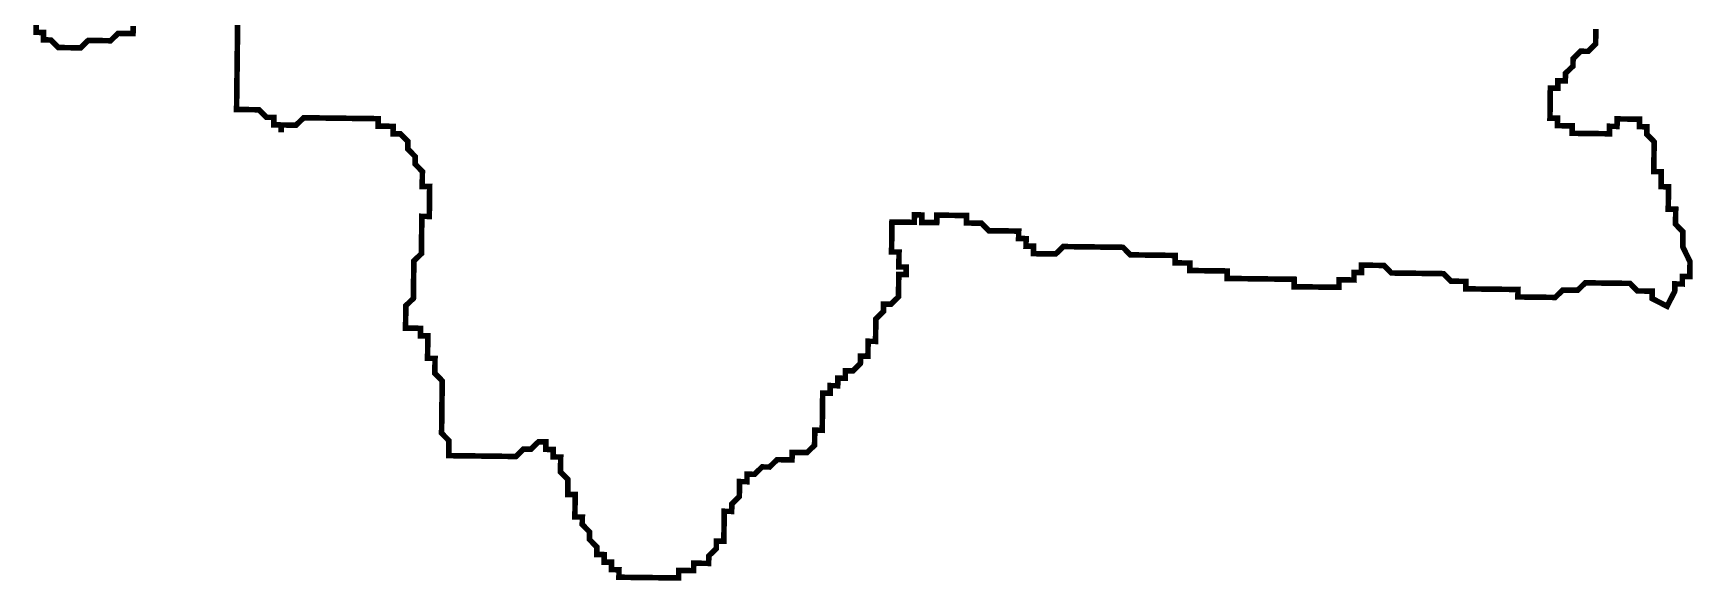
# Model space of a CAD drawing. Header units: metres. Extents: x 257673 to 289848, y 2129691 to 2228029.
# Drawn here: x 260707 to 261589, y 2179626 to 2179916 of the extents above; entities that cross this region are included whole.
import ezdxf

# ---------------------------------------------------------------- set-up
doc = ezdxf.new("R2010")
doc.units = ezdxf.units.M
doc.header["$MEASUREMENT"] = 0
doc.layers.add('HAZARDS LINE', color=1, linetype='Continuous')

msp = doc.modelspace()

# ---------------------------------------------------------------- linework, layer by layer
at = {"layer": 'HAZARDS LINE', "lineweight": 18}
for points in [[(260759.72, 2179920.16, 2.97, 2.97, 0), (260759.67, 2179916.19, 2.97, 2.97, 0), (260755.7, 2179916.24, 2.97, 2.97, 0), (260751.74, 2179916.29, 2.97, 2.97, 0), (260747.72, 2179912.37, 2.97, 2.97, 0), (260743.76, 2179912.42, 2.97, 2.97, 0), (260739.79, 2179912.47, 2.97, 2.97, 0), (260735.83, 2179912.52, 2.97, 2.97, 0), (260731.81, 2179908.6, 2.97, 2.97, 0), (260723.88, 2179908.7, 2.97, 2.97, 0), (260719.92, 2179908.75, 2.97, 2.97, 0), (260716, 2179912.76, 2.97, 2.97, 0), (260712.03, 2179912.81, 2.97, 2.97, 0), (260712.08, 2179916.78, 2.97, 2.97, 0), (260708.12, 2179916.83, 2.97, 2.97, 0), (260708.17, 2179920.79, 2.97, 2.97, 0)], [(261537.02, 2179918.58, 2.97, 2.97, 0), (261536.97, 2179914.62, 2.97, 2.97, 0), (261536.93, 2179910.65, 2.97, 2.97, 0), (261532.91, 2179906.73, 2.97, 2.97, 0), (261528.95, 2179906.78, 2.97, 2.97, 0), (261524.93, 2179902.86, 2.97, 2.97, 0), (261524.88, 2179898.9, 2.97, 2.97, 0), (261520.87, 2179894.98, 2.97, 2.97, 0), (261520.82, 2179891.01, 2.97, 2.97, 0), (261516.86, 2179891.06, 2.97, 2.97, 0), (261516.81, 2179887.1, 2.97, 2.97, 0), (261512.84, 2179887.15, 2.97, 2.97, 0), (261512.79, 2179883.18, 2.97, 2.97, 0), (261512.75, 2179879.21, 2.97, 2.97, 0), (261512.7, 2179875.25, 2.97, 2.97, 0), (261512.65, 2179871.28, 2.97, 2.97, 0), (261516.61, 2179871.23, 2.97, 2.97, 0), (261516.57, 2179867.27, 2.97, 2.97, 0), (261520.53, 2179867.22, 2.97, 2.97, 0), (261524.5, 2179867.17, 2.97, 2.97, 0), (261524.45, 2179863.2, 2.97, 2.97, 0), (261528.41, 2179863.16, 2.97, 2.97, 0), (261532.38, 2179863.11, 2.97, 2.97, 0), (261536.34, 2179863.06, 2.97, 2.97, 0), (261540.31, 2179863.01, 2.97, 2.97, 0), (261544.27, 2179862.96, 2.97, 2.97, 0), (261544.32, 2179866.93, 2.97, 2.97, 0), (261548.29, 2179866.88, 2.97, 2.97, 0), (261548.34, 2179870.84, 2.97, 2.97, 0), (261552.3, 2179870.8, 2.97, 2.97, 0), (261556.27, 2179870.75, 2.97, 2.97, 0), (261560.23, 2179870.7, 2.97, 2.97, 0), (261560.18, 2179866.73, 2.97, 2.97, 0), (261564.15, 2179866.68, 2.97, 2.97, 0), (261564.1, 2179862.72, 2.97, 2.97, 0), (261568.02, 2179858.7, 2.97, 2.97, 0), (261567.97, 2179854.74, 2.97, 2.97, 0), (261567.92, 2179850.77, 2.97, 2.97, 0), (261567.87, 2179846.81, 2.97, 2.97, 0), (261567.82, 2179842.84, 2.97, 2.97, 0), (261571.79, 2179842.79, 2.97, 2.97, 0), (261571.74, 2179838.83, 2.97, 2.97, 0), (261571.69, 2179834.86, 2.97, 2.97, 0), (261575.66, 2179834.81, 2.97, 2.97, 0), (261575.61, 2179830.85, 2.97, 2.97, 0), (261575.56, 2179826.88, 2.97, 2.97, 0), (261575.51, 2179822.91, 2.97, 2.97, 0), (261579.48, 2179822.86, 2.97, 2.97, 0), (261579.43, 2179818.9, 2.97, 2.97, 0), (261579.38, 2179814.93, 2.97, 2.97, 0), (261583.3, 2179810.92, 2.97, 2.97, 0), (261583.25, 2179806.95, 2.97, 2.97, 0), (261583.2, 2179802.99, 2.97, 2.97, 0), (261587.07, 2179795.01, 2.97, 2.97, 0), (261586.97, 2179787.07, 2.97, 2.97, 0), (261583.01, 2179787.12, 2.97, 2.97, 0), (261582.96, 2179783.16, 2.97, 2.97, 0), (261578.99, 2179783.2, 2.97, 2.97, 0), (261578.94, 2179779.24, 2.97, 2.97, 0), (261574.88, 2179771.36, 2.97, 2.97, 0), (261567, 2179775.42, 2.97, 2.97, 0), (261567.05, 2179779.38, 2.97, 2.97, 0), (261563.08, 2179779.43, 2.97, 2.97, 0), (261559.12, 2179779.48, 2.97, 2.97, 0), (261555.2, 2179783.5, 2.97, 2.97, 0), (261551.23, 2179783.54, 2.97, 2.97, 0), (261547.27, 2179783.59, 2.97, 2.97, 0), (261543.3, 2179783.64, 2.97, 2.97, 0), (261539.34, 2179783.69, 2.97, 2.97, 0), (261535.37, 2179783.74, 2.97, 2.97, 0), (261531.41, 2179783.79, 2.97, 2.97, 0), (261527.39, 2179779.87, 2.97, 2.97, 0), (261523.43, 2179779.92, 2.97, 2.97, 0), (261519.46, 2179779.97, 2.97, 2.97, 0), (261515.45, 2179776.05, 2.97, 2.97, 0), (261511.48, 2179776.1, 2.97, 2.97, 0), (261507.52, 2179776.15, 2.97, 2.97, 0), (261503.55, 2179776.19, 2.97, 2.97, 0), (261499.59, 2179776.24, 2.97, 2.97, 0), (261495.62, 2179776.29, 2.97, 2.97, 0), (261495.67, 2179780.26, 2.97, 2.97, 0), (261491.71, 2179780.31, 2.97, 2.97, 0), (261487.74, 2179780.35, 2.97, 2.97, 0), (261483.77, 2179780.4, 2.97, 2.97, 0), (261479.81, 2179780.45, 2.97, 2.97, 0), (261475.84, 2179780.5, 2.97, 2.97, 0), (261471.88, 2179780.55, 2.97, 2.97, 0), (261467.91, 2179780.6, 2.97, 2.97, 0), (261467.96, 2179784.56, 2.97, 2.97, 0), (261464, 2179784.61, 2.97, 2.97, 0), (261460.03, 2179784.66, 2.97, 2.97, 0), (261456.11, 2179788.67, 2.97, 2.97, 0), (261452.15, 2179788.72, 2.97, 2.97, 0), (261448.18, 2179788.77, 2.97, 2.97, 0), (261444.22, 2179788.82, 2.97, 2.97, 0), (261440.25, 2179788.87, 2.97, 2.97, 0), (261436.29, 2179788.92, 2.97, 2.97, 0), (261432.32, 2179788.97, 2.97, 2.97, 0), (261428.36, 2179789.01, 2.97, 2.97, 0), (261424.44, 2179793.03, 2.97, 2.97, 0), (261420.47, 2179793.08, 2.97, 2.97, 0), (261416.51, 2179793.13, 2.97, 2.97, 0), (261412.54, 2179793.17, 2.97, 2.97, 0), (261412.5, 2179789.21, 2.97, 2.97, 0), (261408.53, 2179789.26, 2.97, 2.97, 0), (261408.48, 2179785.29, 2.97, 2.97, 0), (261404.52, 2179785.34, 2.97, 2.97, 0), (261400.55, 2179785.39, 2.97, 2.97, 0), (261400.5, 2179781.42, 2.97, 2.97, 0), (261396.54, 2179781.47, 2.97, 2.97, 0), (261392.57, 2179781.52, 2.97, 2.97, 0), (261388.61, 2179781.57, 2.97, 2.97, 0), (261384.64, 2179781.62, 2.97, 2.97, 0), (261380.68, 2179781.66, 2.97, 2.97, 0), (261376.71, 2179781.71, 2.97, 2.97, 0), (261376.76, 2179785.68, 2.97, 2.97, 0), (261372.79, 2179785.73, 2.97, 2.97, 0), (261368.83, 2179785.78, 2.97, 2.97, 0), (261364.86, 2179785.82, 2.97, 2.97, 0), (261360.9, 2179785.87, 2.97, 2.97, 0), (261356.93, 2179785.92, 2.97, 2.97, 0), (261352.97, 2179785.97, 2.97, 2.97, 0), (261349, 2179786.02, 2.97, 2.97, 0), (261345.04, 2179786.07, 2.97, 2.97, 0), (261341.07, 2179786.12, 2.97, 2.97, 0), (261341.12, 2179790.08, 2.97, 2.97, 0), (261337.15, 2179790.13, 2.97, 2.97, 0), (261333.19, 2179790.18, 2.97, 2.97, 0), (261329.22, 2179790.23, 2.97, 2.97, 0), (261325.26, 2179790.28, 2.97, 2.97, 0), (261321.29, 2179790.32, 2.97, 2.97, 0), (261321.34, 2179794.29, 2.97, 2.97, 0), (261317.38, 2179794.34, 2.97, 2.97, 0), (261313.41, 2179794.39, 2.97, 2.97, 0), (261313.46, 2179798.35, 2.97, 2.97, 0), (261309.49, 2179798.4, 2.97, 2.97, 0), (261305.53, 2179798.45, 2.97, 2.97, 0), (261301.56, 2179798.5, 2.97, 2.97, 0), (261297.6, 2179798.55, 2.97, 2.97, 0), (261293.63, 2179798.6, 2.97, 2.97, 0), (261289.67, 2179798.64, 2.97, 2.97, 0), (261285.75, 2179802.66, 2.97, 2.97, 0), (261281.78, 2179802.71, 2.97, 2.97, 0), (261277.82, 2179802.76, 2.97, 2.97, 0), (261273.85, 2179802.8, 2.97, 2.97, 0), (261269.89, 2179802.85, 2.97, 2.97, 0), (261265.92, 2179802.9, 2.97, 2.97, 0), (261261.96, 2179802.95, 2.97, 2.97, 0), (261257.99, 2179803, 2.97, 2.97, 0), (261254.03, 2179803.05, 2.97, 2.97, 0), (261250.01, 2179799.13, 2.97, 2.97, 0), (261246.05, 2179799.18, 2.97, 2.97, 0), (261242.08, 2179799.23, 2.97, 2.97, 0), (261238.12, 2179799.28, 2.97, 2.97, 0), (261238.16, 2179803.24, 2.97, 2.97, 0), (261234.2, 2179803.29, 2.97, 2.97, 0), (261234.25, 2179807.26, 2.97, 2.97, 0), (261230.28, 2179807.3, 2.97, 2.97, 0), (261230.33, 2179811.27, 2.97, 2.97, 0), (261226.37, 2179811.32, 2.97, 2.97, 0), (261222.4, 2179811.37, 2.97, 2.97, 0), (261218.44, 2179811.42, 2.97, 2.97, 0), (261214.47, 2179811.46, 2.97, 2.97, 0), (261210.55, 2179815.48, 2.97, 2.97, 0), (261206.59, 2179815.53, 2.97, 2.97, 0), (261202.62, 2179815.58, 2.97, 2.97, 0), (261202.67, 2179819.54, 2.97, 2.97, 0), (261198.71, 2179819.59, 2.97, 2.97, 0), (261194.74, 2179819.64, 2.97, 2.97, 0), (261190.77, 2179819.69, 2.97, 2.97, 0), (261186.81, 2179819.74, 2.97, 2.97, 0), (261186.76, 2179815.77, 2.97, 2.97, 0), (261182.8, 2179815.82, 2.97, 2.97, 0), (261178.83, 2179815.87, 2.97, 2.97, 0), (261178.88, 2179819.83, 2.97, 2.97, 0), (261174.91, 2179819.88, 2.97, 2.97, 0), (261174.86, 2179815.92, 2.97, 2.97, 0), (261170.9, 2179815.96, 2.97, 2.97, 0), (261166.93, 2179816.01, 2.97, 2.97, 0), (261162.97, 2179816.06, 2.97, 2.97, 0), (261162.92, 2179812.1, 2.97, 2.97, 0), (261162.87, 2179808.13, 2.97, 2.97, 0), (261162.82, 2179804.16, 2.97, 2.97, 0), (261162.77, 2179800.2, 2.97, 2.97, 0), (261166.74, 2179800.15, 2.97, 2.97, 0), (261166.69, 2179796.18, 2.97, 2.97, 0), (261166.64, 2179792.22, 2.97, 2.97, 0), (261170.61, 2179792.17, 2.97, 2.97, 0), (261170.56, 2179788.2, 2.97, 2.97, 0), (261166.59, 2179788.25, 2.97, 2.97, 0), (261166.55, 2179784.29, 2.97, 2.97, 0), (261166.5, 2179780.32, 2.97, 2.97, 0), (261166.45, 2179776.35, 2.97, 2.97, 0), (261162.43, 2179772.44, 2.97, 2.97, 0), (261158.47, 2179772.48, 2.97, 2.97, 0), (261158.42, 2179768.52, 2.97, 2.97, 0), (261154.41, 2179764.6, 2.97, 2.97, 0), (261154.36, 2179760.63, 2.97, 2.97, 0), (261154.31, 2179756.67, 2.97, 2.97, 0), (261154.26, 2179752.7, 2.97, 2.97, 0), (261150.3, 2179752.75, 2.97, 2.97, 0), (261150.25, 2179748.79, 2.97, 2.97, 0), (261150.2, 2179744.82, 2.97, 2.97, 0), (261146.23, 2179744.87, 2.97, 2.97, 0), (261146.19, 2179740.9, 2.97, 2.97, 0), (261142.17, 2179736.98, 2.97, 2.97, 0), (261138.21, 2179737.03, 2.97, 2.97, 0), (261138.16, 2179733.07, 2.97, 2.97, 0), (261134.19, 2179733.12, 2.97, 2.97, 0), (261134.14, 2179729.15, 2.97, 2.97, 0), (261130.18, 2179729.2, 2.97, 2.97, 0), (261130.13, 2179725.23, 2.97, 2.97, 0), (261126.16, 2179725.28, 2.97, 2.97, 0), (261126.12, 2179721.31, 2.97, 2.97, 0), (261126.07, 2179717.35, 2.97, 2.97, 0), (261126.02, 2179713.38, 2.97, 2.97, 0), (261125.97, 2179709.42, 2.97, 2.97, 0), (261125.92, 2179705.45, 2.97, 2.97, 0), (261121.96, 2179705.5, 2.97, 2.97, 0), (261121.91, 2179701.53, 2.97, 2.97, 0), (261121.86, 2179697.57, 2.97, 2.97, 0), (261117.85, 2179693.65, 2.97, 2.97, 0), (261113.88, 2179693.7, 2.97, 2.97, 0), (261109.91, 2179693.75, 2.97, 2.97, 0), (261109.87, 2179689.78, 2.97, 2.97, 0), (261105.9, 2179689.83, 2.97, 2.97, 0), (261101.94, 2179689.88, 2.97, 2.97, 0), (261097.92, 2179685.96, 2.97, 2.97, 0), (261093.96, 2179686.01, 2.97, 2.97, 0), (261089.94, 2179682.09, 2.97, 2.97, 0), (261085.98, 2179682.14, 2.97, 2.97, 0), (261085.93, 2179678.17, 2.97, 2.97, 0), (261081.96, 2179678.22, 2.97, 2.97, 0), (261081.91, 2179674.26, 2.97, 2.97, 0), (261081.87, 2179670.29, 2.97, 2.97, 0), (261077.85, 2179666.37, 2.97, 2.97, 0), (261077.8, 2179662.41, 2.97, 2.97, 0), (261073.84, 2179662.46, 2.97, 2.97, 0), (261073.79, 2179658.49, 2.97, 2.97, 0), (261073.74, 2179654.52, 2.97, 2.97, 0), (261073.69, 2179650.56, 2.97, 2.97, 0), (261073.64, 2179646.59, 2.97, 2.97, 0), (261069.68, 2179646.64, 2.97, 2.97, 0), (261069.63, 2179642.67, 2.97, 2.97, 0), (261065.62, 2179638.76, 2.97, 2.97, 0), (261065.57, 2179634.79, 2.97, 2.97, 0), (261061.6, 2179634.84, 2.97, 2.97, 0), (261057.64, 2179634.89, 2.97, 2.97, 0), (261057.59, 2179630.92, 2.97, 2.97, 0), (261053.62, 2179630.97, 2.97, 2.97, 0), (261049.66, 2179631.02, 2.97, 2.97, 0), (261049.61, 2179627.05, 2.97, 2.97, 0), (261045.64, 2179627.1, 2.97, 2.97, 0), (261041.68, 2179627.15, 2.97, 2.97, 0), (261037.71, 2179627.2, 2.97, 2.97, 0), (261033.75, 2179627.25, 2.97, 2.97, 0), (261029.78, 2179627.3, 2.97, 2.97, 0), (261025.82, 2179627.34, 2.97, 2.97, 0), (261021.85, 2179627.39, 2.97, 2.97, 0), (261017.89, 2179627.44, 2.97, 2.97, 0), (261017.93, 2179631.41, 2.97, 2.97, 0), (261013.97, 2179631.46, 2.97, 2.97, 0), (261014.02, 2179635.42, 2.97, 2.97, 0), (261010.05, 2179635.47, 2.97, 2.97, 0), (261010.1, 2179639.44, 2.97, 2.97, 0), (261006.14, 2179639.48, 2.97, 2.97, 0), (261006.18, 2179643.45, 2.97, 2.97, 0), (261002.27, 2179647.46, 2.97, 2.97, 0), (261002.32, 2179651.43, 2.97, 2.97, 0), (260998.4, 2179655.45, 2.97, 2.97, 0), (260998.45, 2179659.41, 2.97, 2.97, 0), (260994.48, 2179659.46, 2.97, 2.97, 0), (260994.53, 2179663.43, 2.97, 2.97, 0), (260994.58, 2179667.39, 2.97, 2.97, 0), (260994.63, 2179671.36, 2.97, 2.97, 0), (260990.66, 2179671.41, 2.97, 2.97, 0), (260990.71, 2179675.37, 2.97, 2.97, 0), (260990.76, 2179679.34, 2.97, 2.97, 0), (260986.84, 2179683.35, 2.97, 2.97, 0), (260986.89, 2179687.32, 2.97, 2.97, 0), (260986.94, 2179691.28, 2.97, 2.97, 0), (260982.97, 2179691.33, 2.97, 2.97, 0), (260983.02, 2179695.3, 2.97, 2.97, 0), (260979.06, 2179695.35, 2.97, 2.97, 0), (260979.11, 2179699.31, 2.97, 2.97, 0), (260975.14, 2179699.36, 2.97, 2.97, 0), (260971.13, 2179695.45, 2.97, 2.97, 0), (260967.16, 2179695.49, 2.97, 2.97, 0), (260963.15, 2179691.58, 2.97, 2.97, 0), (260959.18, 2179691.62, 2.97, 2.97, 0), (260955.22, 2179691.67, 2.97, 2.97, 0), (260951.25, 2179691.72, 2.97, 2.97, 0), (260947.29, 2179691.77, 2.97, 2.97, 0), (260943.32, 2179691.82, 2.97, 2.97, 0), (260939.36, 2179691.87, 2.97, 2.97, 0), (260935.39, 2179691.92, 2.97, 2.97, 0), (260931.42, 2179691.96, 2.97, 2.97, 0), (260927.46, 2179692.01, 2.97, 2.97, 0), (260927.51, 2179695.98, 2.97, 2.97, 0), (260927.56, 2179699.94, 2.97, 2.97, 0), (260923.64, 2179703.96, 2.97, 2.97, 0), (260923.69, 2179707.93, 2.97, 2.97, 0), (260923.74, 2179711.89, 2.97, 2.97, 0), (260923.79, 2179715.86, 2.97, 2.97, 0), (260923.83, 2179719.82, 2.97, 2.97, 0), (260923.88, 2179723.79, 2.97, 2.97, 0), (260923.93, 2179727.76, 2.97, 2.97, 0), (260923.98, 2179731.72, 2.97, 2.97, 0), (260920.06, 2179735.74, 2.97, 2.97, 0), (260920.11, 2179739.7, 2.97, 2.97, 0), (260920.16, 2179743.67, 2.97, 2.97, 0), (260916.19, 2179743.72, 2.97, 2.97, 0), (260916.24, 2179747.68, 2.97, 2.97, 0), (260916.29, 2179751.65, 2.97, 2.97, 0), (260916.34, 2179755.61, 2.97, 2.97, 0), (260912.37, 2179755.66, 2.97, 2.97, 0), (260912.42, 2179759.63, 2.97, 2.97, 0), (260908.46, 2179759.68, 2.97, 2.97, 0), (260904.49, 2179759.73, 2.97, 2.97, 0), (260904.54, 2179763.69, 2.97, 2.97, 0), (260904.64, 2179771.62, 2.97, 2.97, 0), (260908.65, 2179775.54, 2.97, 2.97, 0), (260908.7, 2179779.51, 2.97, 2.97, 0), (260908.75, 2179783.47, 2.97, 2.97, 0), (260908.85, 2179791.41, 2.97, 2.97, 0), (260908.89, 2179795.37, 2.97, 2.97, 0), (260912.91, 2179799.29, 2.97, 2.97, 0), (260913.01, 2179807.22, 2.97, 2.97, 0), (260913.05, 2179811.19, 2.97, 2.97, 0), (260913.1, 2179815.15, 2.97, 2.97, 0), (260913.15, 2179819.12, 2.97, 2.97, 0), (260917.12, 2179819.07, 2.97, 2.97, 0), (260917.16, 2179823.04, 2.97, 2.97, 0), (260917.21, 2179827, 2.97, 2.97, 0), (260917.26, 2179830.97, 2.97, 2.97, 0), (260917.31, 2179834.93, 2.97, 2.97, 0), (260913.35, 2179834.98, 2.97, 2.97, 0), (260913.39, 2179838.95, 2.97, 2.97, 0), (260913.44, 2179842.91, 2.97, 2.97, 0), (260909.53, 2179846.93, 2.97, 2.97, 0), (260909.57, 2179850.9, 2.97, 2.97, 0), (260905.66, 2179854.91, 2.97, 2.97, 0), (260905.71, 2179858.88, 2.97, 2.97, 0), (260901.79, 2179862.89, 2.97, 2.97, 0), (260897.82, 2179862.94, 2.97, 2.97, 0), (260897.87, 2179866.9, 2.97, 2.97, 0), (260893.91, 2179866.95, 2.97, 2.97, 0), (260889.94, 2179867, 2.97, 2.97, 0), (260889.99, 2179870.97, 2.97, 2.97, 0), (260886.02, 2179871.02, 2.97, 2.97, 0), (260882.06, 2179871.06, 2.97, 2.97, 0), (260878.09, 2179871.11, 2.97, 2.97, 0), (260874.13, 2179871.16, 2.97, 2.97, 0), (260870.16, 2179871.21, 2.97, 2.97, 0), (260866.2, 2179871.26, 2.97, 2.97, 0), (260862.23, 2179871.31, 2.97, 2.97, 0), (260858.27, 2179871.36, 2.97, 2.97, 0), (260854.3, 2179871.4, 2.97, 2.97, 0), (260850.34, 2179871.45, 2.97, 2.97, 0), (260846.32, 2179867.54, 2.97, 2.97, 0), (260842.36, 2179867.58, 2.97, 2.97, 0), (260838.39, 2179867.63, 2.97, 2.97, 0), (260838.34, 2179863.67, 2.97, 2.97, 0), (260838.39, 2179867.63, 2.97, 2.97, 0), (260834.43, 2179867.68, 2.97, 2.97, 0), (260834.47, 2179871.65, 2.97, 2.97, 0), (260830.51, 2179871.7, 2.97, 2.97, 0), (260826.59, 2179875.71, 2.97, 2.97, 0), (260822.63, 2179875.76, 2.97, 2.97, 0), (260818.66, 2179875.81, 2.97, 2.97, 0), (260814.7, 2179875.86, 2.97, 2.97, 0), (260814.74, 2179879.82, 2.97, 2.97, 0), (260815.28, 2179923.45, 2.97, 2.97, 0)]]:
    msp.add_lwpolyline(points, format="xyseb", dxfattribs=at)

doc.saveas('drawing.dxf')
